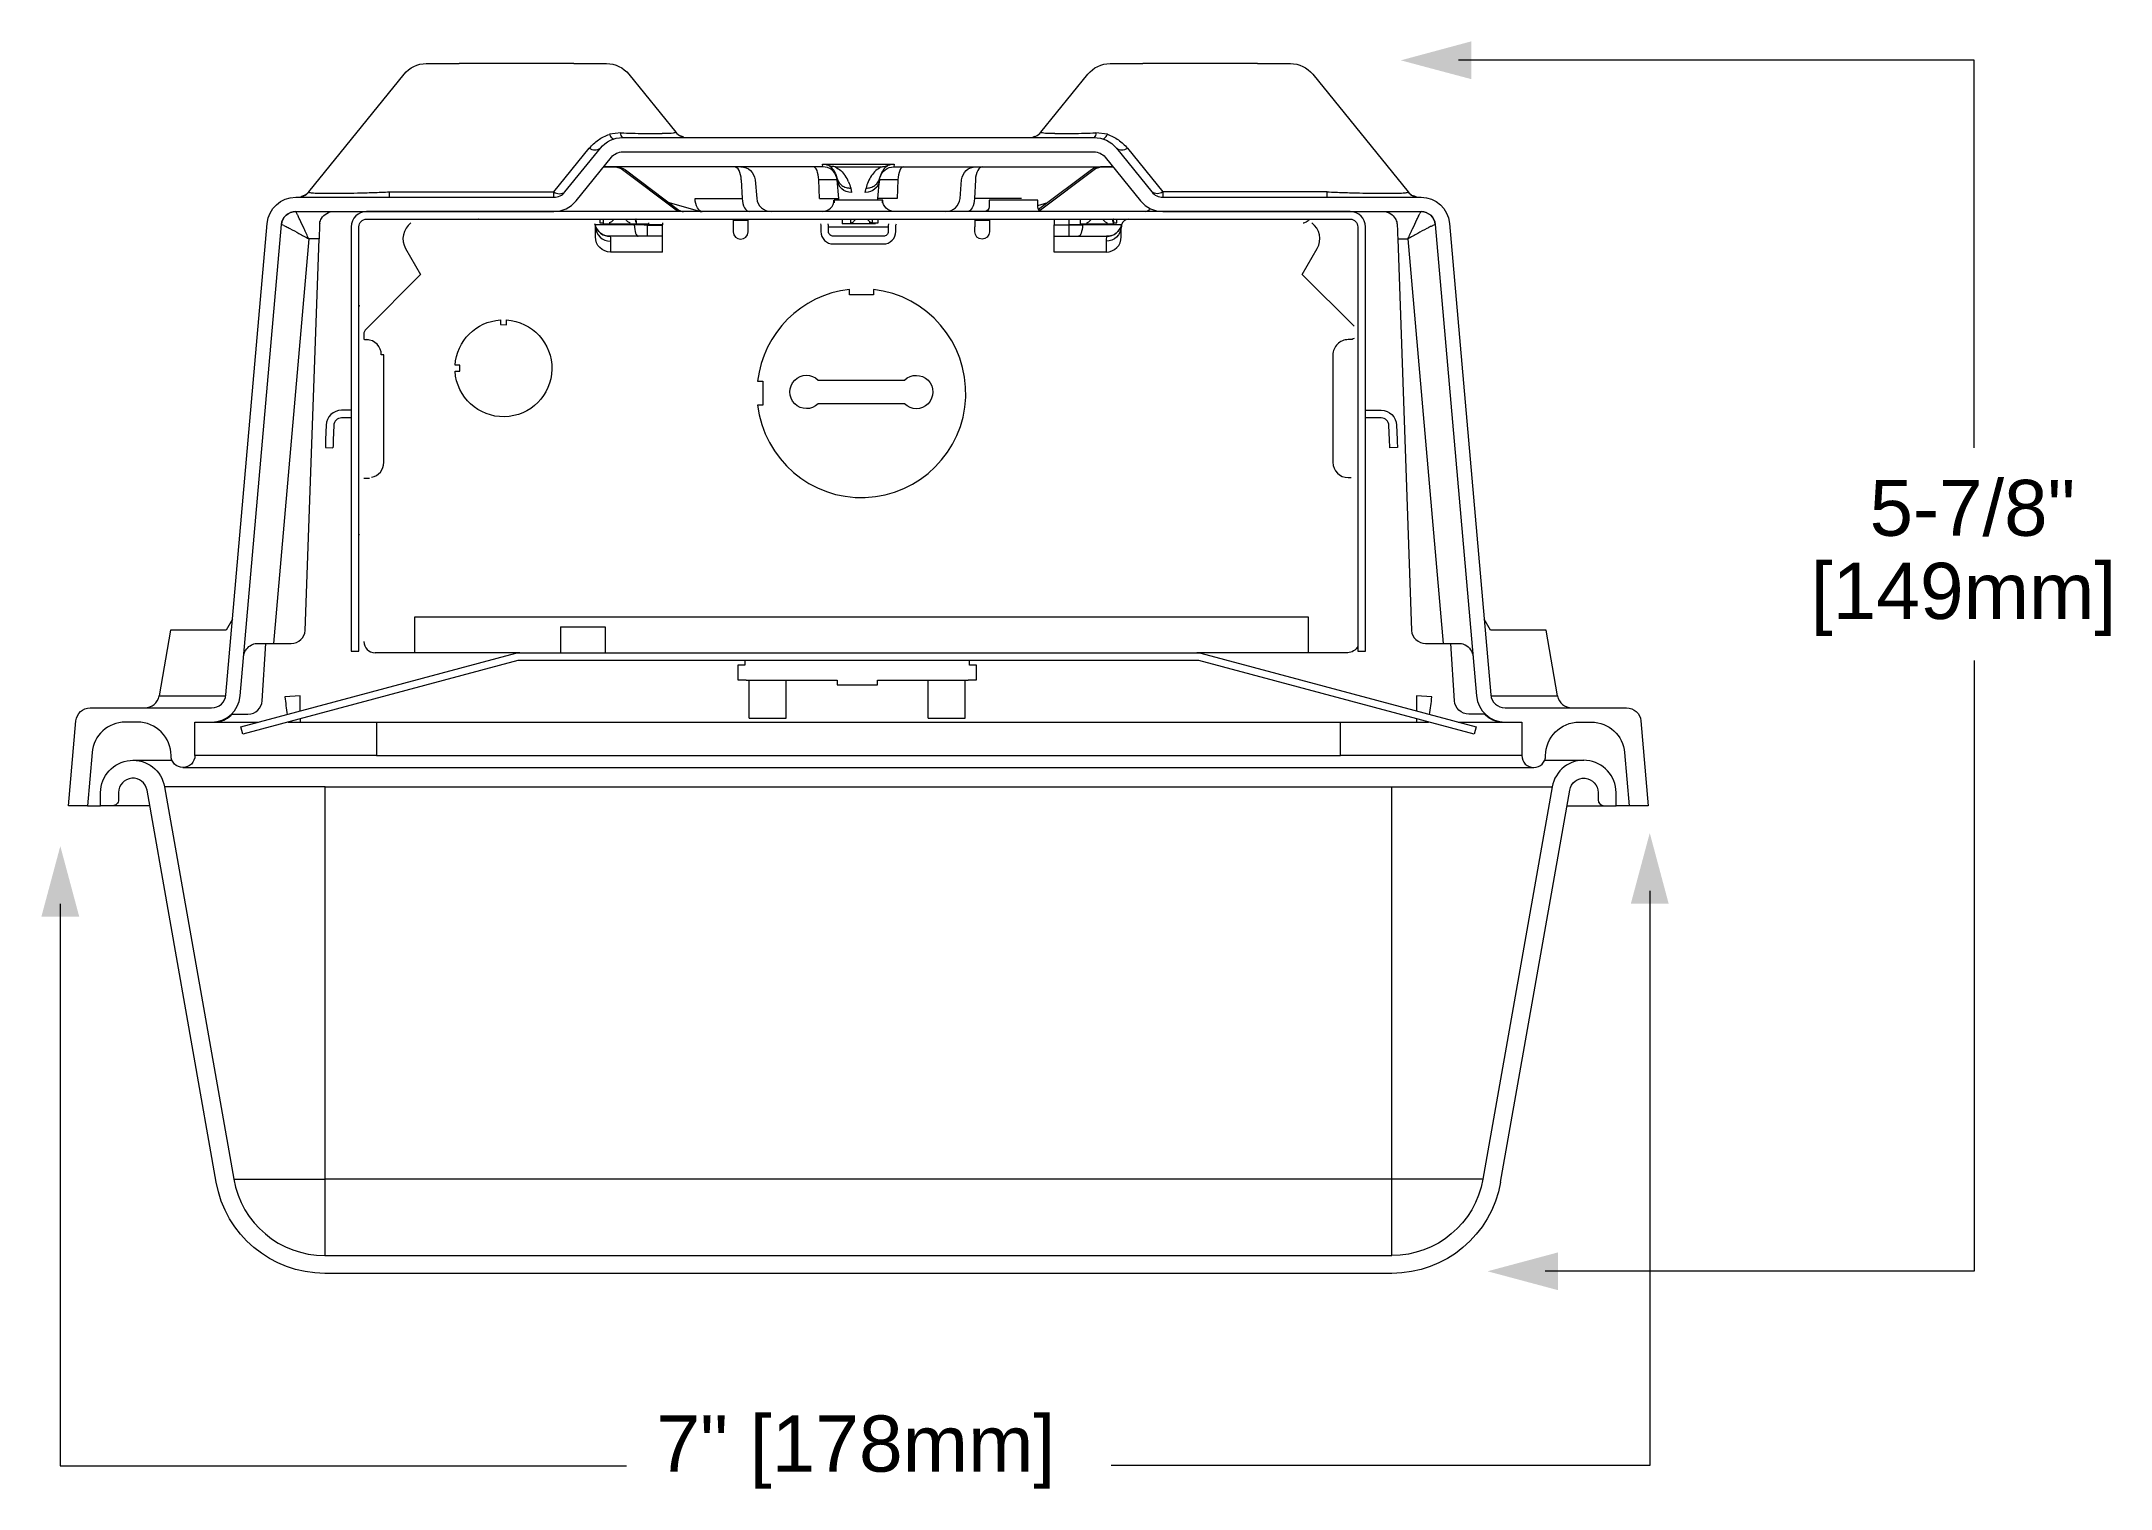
# Model space of a CAD drawing. Header units: millimetres. Extents: x 0.1 to 23.9, y 0 to 16.6.
import ezdxf

# ---------------------------------------------------------------- set-up
doc = ezdxf.new("R2010")
doc.units = ezdxf.units.MM
doc.layers.add('PDF_Geometry', color=7, linetype='Continuous', true_color=0x231f20)
doc.layers.add('PDF_Solid Fills', color=7, linetype='Continuous', true_color=0xffffff)
doc.layers.add('PDF_Text', color=7, linetype='Continuous')
doc.styles.add('PDF UniversLTStd', font='arial.ttf')

msp = doc.modelspace()

# ---------------------------------------------------------------- linework, layer by layer
at = {"layer": 'PDF_Geometry', "lineweight": 9}
for points in [[(3.069, 14.853, 0.226379), (3.197, 14.914), (4.291, 16.265, -0.22597), (4.546, 16.387), (4.572, 16.387), (4.606, 16.387), (4.653, 16.387), (4.71, 16.387), (4.777, 16.387), (4.923, 16.387)], [(6.239, 16.387), (6.385, 16.387), (6.452, 16.387), (6.51, 16.387), (6.556, 16.387), (6.59, 16.387), (6.616, 16.387, -0.226498), (6.871, 16.265), (7.411, 15.599, 0.226276), (7.539, 15.538)], [(11.472, 15.538, 0.226276), (11.599, 15.599), (12.139, 16.265, -0.22597), (12.394, 16.387), (12.421, 16.387), (12.455, 16.387), (12.501, 16.387), (12.558, 16.387), (12.625, 16.387), (12.771, 16.387)], [(14.087, 16.387), (14.234, 16.387), (14.301, 16.387), (14.358, 16.387), (14.404, 16.387), (14.438, 16.387), (14.464, 16.387, -0.22622), (14.72, 16.265), (15.814, 14.914, 0.226379), (15.941, 14.853)], [(1.891, 8.444, -0.999379), (1.617, 8.444, 0.414297), (1.234, 8.828), (1.092, 8.828, 0.388929), (0.71, 8.478), (0.657, 7.869), (0.44, 7.869), (0.525, 8.842, -0.388741), (0.688, 8.992), (2.083, 8.992, 0.388918), (2.247, 9.142), (2.72, 14.553, -0.388733), (3.048, 14.853), (6.01, 14.853, 0.226379), (6.138, 14.914), (6.545, 15.416, -0.226276), (6.8, 15.538), (12.21, 15.538, -0.226447), (12.466, 15.416), (12.872, 14.914, 0.226379), (13, 14.853)], [(6.8, 15.538, -0.213954), (6.78, 15.592), (6.648, 15.575)], [(6.78, 15.592, 0.00347), (7.043, 15.584, 0.003433), (7.157, 15.583, 0.004763), (7.252, 15.583)], [(11.759, 15.583, 0.004677), (11.855, 15.583, 0.004502), (11.968, 15.584, 0.00306), (12.23, 15.592)], [(12.363, 15.575), (12.23, 15.592, -0.209663), (12.21, 15.538)], [(3.048, 14.689, 0.388751), (2.884, 14.539, -0.38892), (3.048, 14.689), (6.01, 14.689, 0.226804), (6.266, 14.811), (6.672, 15.313, -0.226276), (6.8, 15.373), (12.21, 15.373, -0.225777), (12.338, 15.313), (12.744, 14.811, 0.226634), (13, 14.689), (15.963, 14.689, -0.389113), (16.126, 14.539, 0.388409), (15.963, 14.689)], [(6.01, 14.914), (6.417, 15.416, 0.32807), (6.545, 15.416)], [(9.417, 14.956), (9.425, 14.907, -0.390781), (9.262, 15.052), (9.257, 15.077, 0.345908), (9.098, 15.202), (6.582, 15.201), (6.694, 15.201), (6.726, 15.201, -0.161972), (6.831, 15.166), (7.445, 14.706, 0.161539), (7.498, 14.689)], [(7.466, 14.689, -0.16218), (7.414, 14.706), (6.799, 15.166, 0.162292), (6.694, 15.201)], [(8.156, 15.202, -0.388577), (8.32, 15.052), (8.339, 14.839, 0.389065), (8.503, 14.689)], [(9.095, 15.234), (9.915, 15.234), (9.913, 15.202), (12.428, 15.201), (12.316, 15.201), (12.285, 15.201, 0.161012), (12.18, 15.166), (11.574, 14.713)], [(9.098, 15.202), (9.095, 15.234, -0.104345), (9.161, 15.22, 0.016128), (9.182, 15.212, 0.029013), (9.203, 15.207)], [(10.022, 15.202), (10.011, 15.199), (9.999, 15.191), (9.989, 15.178), (9.98, 15.159), (9.972, 15.136), (9.966, 15.111), (9.962, 15.082), (9.96, 15.052), (9.749, 15.052, -0.390058), (9.585, 14.907), (9.593, 14.956)], [(9.727, 14.82), (9.73, 14.839), (9.749, 15.052), (9.753, 15.077, -0.345908), (9.913, 15.202)], [(9.808, 15.207, 0.027657), (9.828, 15.212, 0.016128), (9.849, 15.22, -0.104687), (9.915, 15.234)], [(10.508, 14.689, 0.388577), (10.672, 14.839), (10.69, 15.052, -0.388725), (10.854, 15.202)], [(12.316, 15.201, 0.160806), (12.211, 15.166), (11.596, 14.706)], [(12.466, 15.416, 0.32807), (12.593, 15.416), (13, 14.914, -0.32807), (12.872, 14.914)], [(9.799, 15.177, 0.039682), (9.78, 15.149, 0.046486), (9.765, 15.117)], [(3.156, 14.877, -0.005534), (3.146, 14.872), (3.105, 14.857)], [(3.252, 14.902, 0.011272), (3.332, 14.899, 0.005585), (3.447, 14.898, 0.002785), (3.591, 14.899, 0.002208), (3.757, 14.902, 0.002788), (3.937, 14.907, 0.001692), (4.123, 14.914)], [(6.01, 14.853), (6.01, 14.914, 0.32807), (6.138, 14.914)], [(7.332, 14.791), (7.668, 14.695, 0.069799), (7.713, 14.689), (7.698, 14.692), (7.683, 14.7), (7.67, 14.714), (7.658, 14.732), (7.647, 14.754), (7.639, 14.78), (7.634, 14.809), (7.631, 14.839), (8.171, 14.839)], [(9.916, 14.689, -0.414205), (9.785, 14.82), (9.226, 14.82), (9.226, 14.79)], [(11.619, 14.689, -0.413934), (11.565, 14.743), (11.565, 14.82), (11.006, 14.82), (11.006, 14.743, -0.41291), (10.951, 14.689)], [(14.887, 14.853), (14.887, 14.914), (13, 14.914), (13, 14.853), (15.963, 14.853, -0.388845), (16.29, 14.553), (16.764, 9.142, 0.389111), (16.927, 8.992), (18.322, 8.992, -0.389305), (18.486, 8.842), (18.57, 7.869)], [(14.887, 14.914, 0.001662), (15.074, 14.907, 0.002749), (15.255, 14.902, 0.002883), (15.421, 14.899, 0.003588), (15.565, 14.898, 0.004595), (15.679, 14.899, 0.009999), (15.759, 14.902)], [(15.855, 14.877, 0.005534), (15.865, 14.872), (15.906, 14.857), (15.875, 14.869)], [(3.973, 8.828), (3.973, 8.444), (1.891, 8.444), (1.891, 8.828), (2.083, 8.828, 0.388829), (2.411, 9.128), (2.884, 14.539)], [(2.45, 9.582), (2.45, 9.582, -0.145436), (2.485, 9.669, -0.107705), (2.54, 9.714, -0.095846), (2.597, 9.731, -0.006793), (2.614, 9.732), (2.792, 9.732), (2.995, 9.732, 0.388918), (3.158, 9.881), (3.315, 14.374), (3.198, 14.374, 0.000678), (3.144, 14.491, 0.002871), (3.094, 14.597, -0.001969), (3.074, 14.638, -0.001817), (3.06, 14.667)], [(2.91, 14.529, -0.006984), (2.94, 14.515, -0.004891), (2.981, 14.494, -0.005377), (3.085, 14.437, -0.002832), (3.198, 14.374), (2.792, 9.732)], [(3.323, 14.555, -0.098557), (3.344, 14.61, -0.259031), (3.485, 14.689), (3.484, 14.689)], [(4.37, 14.557, 0.381456), (4.309, 14.264), (4.481, 13.966), (3.855, 13.34, 0.199225), (3.829, 13.278), (3.828, 13.224), (3.839, 13.221, 0.05694), (3.861, 13.218), (3.883, 13.218)], [(7.259, 14.557), (7.259, 14.536), (7.087, 14.536, 0.002933), (6.932, 14.535), (6.762, 14.535), (6.619, 14.535), (6.522, 14.535), (6.484, 14.535), (6.481, 14.546)], [(7.087, 14.536), (7.087, 14.534, -0.005136), (6.932, 14.535), (6.934, 14.508), (6.938, 14.483), (6.942, 14.46), (6.948, 14.441), (6.955, 14.425), (6.962, 14.413), (6.969, 14.406), (6.977, 14.404), (6.856, 14.404), (6.752, 14.404), (6.681, 14.404), (6.654, 14.404, -0.341904), (6.484, 14.535, 0.361269), (6.656, 14.404, -0.052899), (6.662, 14.349), (6.662, 14.223)], [(7.259, 14.223), (6.662, 14.223, -0.414112), (6.487, 14.398), (6.487, 14.514, 0.413559), (6.662, 14.349)], [(6.575, 14.546), (6.957, 14.546, 0.021135), (6.958, 14.557), (6.954, 14.601), (6.954, 14.6), (6.953, 14.6), (6.952, 14.599)], [(8.069, 14.601), (8.069, 14.456, 0.99993), (8.239, 14.456), (8.239, 14.472)], [(9.069, 14.546), (9.074, 14.531), (9.075, 14.513), (9.075, 14.459, 0.414132), (9.218, 14.316), (9.793, 14.316, 0.414308), (9.935, 14.459), (9.935, 14.513), (9.937, 14.531), (9.942, 14.546)], [(11.01, 14.601), (11.01, 14.456, -0.99993), (10.841, 14.456), (10.841, 14.472), (10.841, 14.513)], [(11.751, 14.601), (11.751, 14.536), (11.923, 14.536, 0.005136), (12.079, 14.535), (12.076, 14.508), (12.072, 14.483), (12.068, 14.46), (12.062, 14.441), (12.056, 14.425), (12.049, 14.413), (12.041, 14.406), (12.033, 14.404), (12.154, 14.404), (12.258, 14.404), (12.329, 14.404), (12.356, 14.404, 0.341904), (12.526, 14.535, -0.360754), (12.354, 14.404, 0.052687), (12.348, 14.349), (12.348, 14.223), (11.751, 14.223)], [(12.611, 14.601, 0.342224), (12.526, 14.535), (12.489, 14.535), (12.392, 14.535), (12.248, 14.535), (12.079, 14.535, 0.002216), (11.924, 14.536), (11.924, 14.601)], [(12.052, 14.546), (12.434, 14.546, 0.014129), (12.429, 14.557), (12.436, 14.557), (12.432, 14.601), (12.431, 14.6), (12.43, 14.6), (12.429, 14.599)], [(12.348, 14.223, 0.413936), (12.523, 14.398), (12.523, 14.514, -0.41405), (12.348, 14.349)], [(15.194, 13.371), (14.599, 13.966), (14.771, 14.264, 0.381822), (14.71, 14.557)], [(16.126, 14.539), (16.6, 9.128, 0.388659), (16.927, 8.828), (17.119, 8.828), (17.119, 8.444), (15.037, 8.444)], [(15.525, 14.689), (15.526, 14.689, -0.147594), (15.617, 14.661, -0.106148), (15.666, 14.61, -0.096789), (15.687, 14.555, -0.023015), (15.69, 14.53), (15.691, 14.481), (15.693, 14.429), (15.695, 14.374), (15.812, 14.374), (16.218, 9.732), (16.396, 9.732, -0.006566), (16.413, 9.731, -0.096394), (16.471, 9.714, -0.258179), (16.56, 9.582), (16.56, 9.582)], [(16.1, 14.529, 0.006984), (16.071, 14.515, 0.004957), (16.029, 14.494, 0.005348), (15.925, 14.437, 0.002832), (15.812, 14.374, -0.001088), (15.866, 14.491, 0.00014), (15.916, 14.597, -0.002652), (15.936, 14.638, -0.006389), (15.95, 14.667)], [(15.695, 14.374), (15.852, 9.881, 0.388725), (16.016, 9.732), (16.218, 9.732)], [(3.917, 11.638, 0.359074), (4.059, 11.81), (4.059, 13.043), (4.03, 13.043, 0.414171), (3.861, 13.218)], [(15.194, 13.23), (15.185, 13.226), (15.172, 13.221, -0.056311), (15.15, 13.218), (15.127, 13.218, 0.414432), (14.951, 13.043), (14.951, 11.81, 0.414112), (15.127, 11.635), (15.15, 11.635, -0.034903), (15.162, 11.634)], [(3.685, 12.407), (3.575, 12.407, 0.404314), (3.397, 12.236), (3.391, 12.071), (3.39, 12.053), (3.39, 12.036), (3.389, 12.021), (3.389, 12.007), (3.388, 11.996), (3.388, 11.987), (3.388, 11.982), (3.388, 11.98)], [(15.325, 12.407), (15.505, 12.407, -0.403999), (15.683, 12.236), (15.688, 12.071), (15.689, 12.053), (15.69, 12.036), (15.69, 12.021), (15.691, 12.007), (15.691, 11.996), (15.691, 11.987), (15.692, 11.982), (15.692, 11.98), (15.604, 11.977), (15.604, 11.979), (15.604, 11.984), (15.604, 11.993), (15.603, 12.004), (15.603, 12.018), (15.602, 12.033), (15.602, 12.05), (15.601, 12.068), (15.595, 12.232, 0.404306), (15.505, 12.32), (15.325, 12.32)], [(3.685, 12.32), (3.575, 12.32, 0.403686), (3.484, 12.232), (3.478, 12.068), (3.478, 12.05), (3.477, 12.033), (3.477, 12.018), (3.476, 12.004), (3.476, 11.993), (3.475, 11.984), (3.475, 11.979), (3.475, 11.977)], [(2.312, 8.92), (2.5, 8.92, 0.395592), (2.664, 9.074), (2.705, 9.731)], [(15.237, 9.698, -0.28897), (15.121, 9.625), (14.667, 9.625), (13.391, 9.625)], [(16.699, 8.92), (16.511, 8.92, -0.396125), (16.347, 9.074), (16.305, 9.731)], [(1.317, 8.992, 0.36444), (1.479, 9.128), (2.245, 9.128)], [(3.1, 8.956), (3.1, 9.128), (2.923, 9.118, 0.002651), (2.949, 8.915)], [(16.061, 8.915, 0.002794), (16.088, 9.117), (15.91, 9.128), (15.91, 8.956)], [(16.765, 9.128), (17.531, 9.128, 0.364099), (17.693, 8.992)], [(2.083, 8.828), (2.153, 8.828, 0.14832), (2.319, 8.92)], [(16.388, 8.828), (16.47, 8.828), (16.68, 8.828), (16.857, 8.828, -0.147705), (16.691, 8.92)], [(17.119, 8.444, 0.999379), (17.393, 8.444, -0.414297), (17.776, 8.828), (17.918, 8.828, -0.388846), (18.3, 8.478), (18.353, 7.869), (18.201, 7.869)], [(0.657, 7.869), (0.809, 7.869), (0.809, 8.02, -0.916388), (1.543, 8.084)], [(17.638, 7.869), (18.064, 7.869), (18.201, 7.869), (18.201, 8.02, 0.916243), (17.467, 8.084)], [(16.876, 3.547, -0.363942), (15.629, 2.501), (3.381, 2.501, -0.364031), (2.135, 3.547), (1.341, 8.048, 0.916034), (1.015, 8.02), (1.015, 7.937, -0.414301), (0.946, 7.869)], [(16.673, 3.582), (15.626, 3.582), (15.626, 8.084), (17.467, 8.084), (16.673, 3.582, -0.363941), (15.629, 2.706)], [(16.876, 3.547), (17.669, 8.048, -0.916299), (17.995, 8.02), (17.995, 7.937, 0.413483), (18.064, 7.869)]]:
    msp.add_lwpolyline(points, format="xyb", dxfattribs=at)
for points in [[(6.239, 16.387), (4.923, 16.387)], [(14.087, 16.387), (12.771, 16.387)], [(4.312, 16.281), (4.312, 16.279)], [(6.85, 16.279), (6.85, 16.281)], [(12.16, 16.281), (12.161, 16.279)], [(14.698, 16.279), (14.698, 16.281)], [(6.648, 15.575), (6.655, 15.562), (6.662, 15.55), (6.669, 15.54), (6.676, 15.533), (6.682, 15.527), (6.688, 15.523), (6.694, 15.521), (6.698, 15.522)], [(7.503, 15.542), (7.463, 15.557)], [(11.527, 15.549), (11.507, 15.542)], [(12.312, 15.522), (12.317, 15.521), (12.322, 15.523), (12.328, 15.527), (12.334, 15.533), (12.341, 15.541), (12.348, 15.55), (12.355, 15.562), (12.363, 15.575)], [(8.162, 15.052), (8.159, 15.082), (8.154, 15.111), (8.146, 15.136), (8.136, 15.159), (8.124, 15.178), (8.11, 15.191), (8.095, 15.199), (8.08, 15.202)], [(9.051, 15.052), (9.049, 15.082), (9.045, 15.111), (9.038, 15.136), (9.031, 15.159), (9.021, 15.178), (9.011, 15.191), (9, 15.199), (8.988, 15.202)], [(9.244, 15.202), (9.766, 15.202)], [(10.93, 15.202), (10.915, 15.199), (10.9, 15.191), (10.887, 15.178), (10.875, 15.159), (10.864, 15.136), (10.856, 15.111), (10.851, 15.082), (10.848, 15.052), (10.839, 14.839)], [(8.162, 15.052), (8.171, 14.839), (8.174, 14.809), (8.18, 14.78), (8.187, 14.754), (8.198, 14.732), (8.21, 14.714), (8.224, 14.7), (8.238, 14.692), (8.253, 14.689)], [(9.262, 15.052), (9.051, 15.052)], [(9.058, 14.839), (9.051, 15.052)], [(9.058, 14.839), (9.28, 14.839), (9.262, 15.052)], [(9.96, 15.052), (9.952, 14.839)], [(3.135, 14.869), (3.105, 14.857)], [(4.123, 14.853), (4.123, 14.914), (6.01, 14.914)], [(9.283, 14.82), (9.28, 14.839)], [(9.952, 14.839), (9.73, 14.839)], [(9.784, 14.79), (9.784, 14.82)], [(11.379, 14.839), (10.839, 14.839), (10.836, 14.809), (10.831, 14.78), (10.823, 14.754), (10.813, 14.732), (10.8, 14.714), (10.787, 14.7), (10.772, 14.692), (10.757, 14.689)], [(11.565, 14.758), (11.678, 14.791)], [(3.321, 14.53), (3.319, 14.481), (3.317, 14.429), (3.315, 14.374)], [(5.144, 14.6), (5.145, 14.601)], [(6.538, 14.601), (6.538, 14.557), (6.575, 14.557)], [(6.575, 14.601), (6.575, 14.546)], [(6.952, 14.572), (6.952, 14.599)], [(6.952, 14.557), (6.958, 14.557)], [(6.962, 14.546), (6.957, 14.546)], [(6.965, 14.546), (7.102, 14.546), (7.102, 14.557)], [(7.087, 14.404), (7.087, 14.534), (7.259, 14.534)], [(7.259, 14.404), (7.259, 14.534), (7.259, 14.536)], [(8.239, 14.586), (8.069, 14.586)], [(8.239, 14.472), (8.239, 14.513), (8.239, 14.601)], [(9.318, 14.601), (9.318, 14.546)], [(9.701, 14.546), (9.318, 14.546)], [(9.42, 14.557), (9.42, 14.601)], [(9.664, 14.601), (9.664, 14.557), (9.629, 14.557)], [(9.664, 14.557), (9.733, 14.557), (9.733, 14.601)], [(10.841, 14.601), (10.841, 14.513)], [(11.01, 14.586), (10.841, 14.586)], [(11.596, 14.706), (11.59, 14.702), (11.587, 14.7)], [(11.751, 14.404), (11.751, 14.534), (11.751, 14.536)], [(11.924, 14.404), (11.924, 14.534), (11.751, 14.534)], [(11.924, 14.536), (11.924, 14.534)], [(12.052, 14.601), (12.052, 14.546)], [(12.429, 14.572), (12.429, 14.599)], [(12.434, 14.557), (12.472, 14.557), (12.472, 14.601)], [(12.439, 14.546), (12.434, 14.546)], [(7.087, 14.404), (6.977, 14.404)], [(7.259, 14.223), (7.259, 14.404), (7.087, 14.404)], [(11.751, 14.223), (11.751, 14.404), (11.923, 14.404)], [(11.924, 14.404), (12.033, 14.404)], [(3.773, 13.614), (3.775, 13.609), (3.777, 13.603), (3.78, 13.597)], [(3.388, 11.98), (3.475, 11.977)], [(3.828, 11.629), (3.896, 11.629)], [(3.773, 10.97), (3.775, 10.976), (3.777, 10.982), (3.78, 10.987)], [(2.323, 10.011), (2.249, 9.882)], [(4.413, 9.8), (4.413, 10.036)], [(4.413, 10.035), (14.667, 10.035)], [(14.667, 10.035), (14.667, 9.8)], [(16.762, 9.882), (16.687, 10.011)], [(1.612, 9.882), (1.479, 9.128)], [(2.249, 9.882), (1.612, 9.882)], [(4.413, 9.625), (4.413, 9.8)], [(6.087, 9.923), (6.087, 9.872), (6.087, 9.625)], [(6.087, 9.923), (6.6, 9.923)], [(6.6, 9.923), (6.6, 9.872)], [(6.6, 9.872), (6.6, 9.625)], [(14.667, 9.8), (14.667, 9.625)], [(17.398, 9.882), (16.762, 9.882)], [(17.531, 9.128), (17.398, 9.882)], [(5.62, 9.625), (4.413, 9.625), (3.958, 9.625)], [(10.779, 9.537), (8.204, 9.537), (8.204, 9.482)], [(10.861, 9.482), (10.779, 9.482), (10.779, 9.537)], [(8.204, 9.482), (8.122, 9.482), (8.122, 9.312)], [(8.122, 9.312), (8.218, 9.312)], [(8.218, 9.312), (8.218, 9.31)], [(8.218, 9.31), (9.26, 9.31), (9.26, 9.255)], [(8.251, 8.872), (8.251, 9.31)], [(8.251, 8.872), (8.675, 8.872), (8.675, 9.31)], [(9.26, 9.255), (9.723, 9.255), (9.723, 9.31)], [(9.723, 9.31), (10.765, 9.31), (10.765, 9.312)], [(10.308, 8.872), (10.732, 8.872), (10.732, 9.31)], [(10.308, 8.872), (10.308, 9.31)], [(10.765, 9.312), (10.861, 9.312)], [(10.861, 9.312), (10.861, 9.482)], [(2.153, 8.828), (2.293, 8.828), (2.463, 8.828), (2.622, 8.828)], [(2.962, 8.828), (3.1, 8.828)], [(3.1, 8.865), (3.1, 8.828), (15.91, 8.828)], [(3.973, 8.444), (15.038, 8.444), (15.038, 8.828)], [(15.91, 8.865), (15.91, 8.828), (16.048, 8.828)], [(16.857, 8.828), (16.927, 8.828)], [(1.629, 8.389), (1.179, 8.389)], [(17.831, 8.389), (17.381, 8.389)], [(1.754, 8.307), (3.973, 8.307)], [(3.384, 8.084), (15.626, 8.084)], [(3.973, 8.307), (15.038, 8.307)], [(15.038, 8.307), (17.256, 8.307)], [(1.373, 7.869), (0.946, 7.869), (0.809, 7.869)], [(18.57, 7.869), (18.353, 7.869)], [(2.337, 3.582), (3.384, 3.582)], [(3.384, 2.706), (3.384, 3.583)]]:
    msp.add_lwpolyline(points, dxfattribs=at)
at = {"layer": 'PDF_Geometry', "color": 7, "lineweight": 18}
for points in [[(22.312, 11.977), (22.312, 16.425), (16.392, 16.425)], [(22.312, 9.536), (22.312, 2.525), (17.388, 2.525)], [(18.588, 6.893), (18.588, 0.294), (12.406, 0.294)], [(0.346, 6.744), (0.346, 0.291), (6.843, 0.291)]]:
    msp.add_lwpolyline(points, dxfattribs=at)
at = {"layer": 'PDF_Geometry', "lineweight": 9}
for points in [[(15.237, 9.641), (15.325, 9.641), (15.325, 14.513, 0.414146), (15.15, 14.689), (3.861, 14.689, 0.413969), (3.685, 14.513), (3.685, 9.641), (3.773, 9.641), (3.773, 14.513, -0.414322), (3.861, 14.601), (15.15, 14.601, -0.414676), (15.237, 14.513)], [(9.848, 14.459, -0.41485), (9.793, 14.404), (9.218, 14.404, -0.414392), (9.163, 14.459), (9.163, 14.513), (9.848, 14.513)], [(8.349, 12.741), (8.41, 12.741), (8.41, 12.468), (8.349, 12.468, 2.070532), (9.677, 13.795), (9.677, 13.734), (9.403, 13.734), (9.403, 13.795, 0.348628)], [(5.397, 13.444), (5.397, 13.391), (5.466, 13.39), (5.466, 13.444, -2.21897), (4.877, 12.855), (4.93, 12.855), (4.93, 12.924), (4.877, 12.924, -0.378658)], [(10.035, 12.481), (9.044, 12.481, -2.380515), (9.044, 12.754), (10.036, 12.754, -2.380516)], [(13.391, 9.537), (5.62, 9.537, 0.06433), (5.597, 9.534), (2.439, 8.688), (2.416, 8.773), (5.574, 9.619, -0.06433), (5.62, 9.625), (13.391, 9.625, -0.06401), (13.436, 9.619), (16.594, 8.773), (16.571, 8.688), (13.413, 9.534, 0.063692)], [(3.384, 8.084), (1.543, 8.084), (2.337, 3.582, 0.363963), (3.381, 2.706), (15.626, 2.706), (15.626, 3.582), (3.384, 3.582)]]:
    msp.add_lwpolyline(points, format="xyb", close=True, dxfattribs=at)
for centre, radius, start, end in [((9.03, 15.034), 0.232, 23.3382, 33.7855), ((9.41, 15.112), 0.155, 232.4195, 253.0698), ((9.018, 14.867), 0.409, 23.6881, 34.8397), ((9.983, 14.872), 0.399, 145.0194, 156.4529), ((9.094, 14.82), 0.131, 269.9592, 0.0408), ((12.8, 14.744), 0.055, 270.0389, 339.3168), ((6.403, 14.514), 0.0844, 359.7474, 12.3191), ((8.988, 14.513), 0.175, 359.9999, 10.8563), ((10.023, 14.513), 0.175, 169.1437, 180.0001), ((12.609, 14.514), 0.0853, 167.7535, 180.1799), ((3.958, 9.753), 0.129, 179.9917, 269.9417)]:
    msp.add_arc(centre, radius, start, end, dxfattribs=at)
for points in [[(4.315, 16.292), (4.313, 16.289), (4.311, 16.287), (4.311, 16.285)], [(4.311, 16.285), (4.311, 16.284), (4.311, 16.284), (4.311, 16.283)], [(6.851, 16.285), (6.852, 16.287), (6.85, 16.289), (6.847, 16.292)], [(6.851, 16.284), (6.851, 16.284), (6.851, 16.285), (6.851, 16.285)], [(12.163, 16.292), (12.161, 16.289), (12.159, 16.287), (12.159, 16.285)], [(12.159, 16.285), (12.159, 16.284), (12.159, 16.284), (12.159, 16.283)], [(14.699, 16.285), (14.7, 16.287), (14.698, 16.289), (14.696, 16.292)], [(14.699, 16.284), (14.699, 16.284), (14.699, 16.285), (14.699, 16.285)], [(6.417, 15.416), (6.449, 15.45), (6.481, 15.485), (6.521, 15.512)], [(6.521, 15.512), (6.558, 15.537), (6.603, 15.556), (6.648, 15.574)], [(7.378, 15.588), (7.354, 15.585), (7.31, 15.583), (7.252, 15.583)], [(7.411, 15.599), (7.407, 15.595), (7.402, 15.591), (7.378, 15.588)], [(11.633, 15.588), (11.608, 15.591), (11.604, 15.595), (11.599, 15.599)], [(11.759, 15.583), (11.701, 15.583), (11.657, 15.585), (11.633, 15.588)], [(12.363, 15.575), (12.407, 15.556), (12.452, 15.537), (12.489, 15.512)], [(12.489, 15.512), (12.53, 15.485), (12.562, 15.45), (12.593, 15.416)], [(9.161, 15.22), (9.173, 15.212), (9.184, 15.205), (9.193, 15.197)], [(9.244, 15.202), (9.23, 15.203), (9.216, 15.204), (9.203, 15.207)], [(9.244, 15.202), (9.265, 15.188), (9.286, 15.173), (9.303, 15.159)], [(9.766, 15.202), (9.745, 15.188), (9.724, 15.173), (9.707, 15.159)], [(9.766, 15.202), (9.78, 15.203), (9.794, 15.204), (9.808, 15.207)], [(9.799, 15.177), (9.806, 15.186), (9.813, 15.194), (9.823, 15.202)], [(9.823, 15.202), (9.831, 15.208), (9.84, 15.214), (9.849, 15.22)], [(9.193, 15.197), (9.206, 15.185), (9.215, 15.174), (9.222, 15.162)], [(9.242, 15.125), (9.249, 15.109), (9.253, 15.093), (9.257, 15.077)], [(9.257, 15.077), (9.263, 15.061), (9.269, 15.044), (9.278, 15.03)], [(9.278, 15.03), (9.287, 15.014), (9.301, 15.001), (9.315, 14.989)], [(9.303, 15.159), (9.325, 15.14), (9.341, 15.12), (9.354, 15.101)], [(9.365, 14.964), (9.382, 14.959), (9.399, 14.958), (9.417, 14.956)], [(9.393, 15.031), (9.403, 15.006), (9.41, 14.981), (9.417, 14.956)], [(9.618, 15.031), (9.607, 15.006), (9.6, 14.981), (9.593, 14.956)], [(9.593, 14.956), (9.611, 14.958), (9.629, 14.959), (9.646, 14.964)], [(9.646, 14.964), (9.663, 14.969), (9.68, 14.978), (9.695, 14.989)], [(9.707, 15.159), (9.685, 15.14), (9.67, 15.12), (9.657, 15.101)], [(9.695, 14.989), (9.71, 15.001), (9.723, 15.014), (9.732, 15.03)], [(9.732, 15.03), (9.741, 15.044), (9.747, 15.06), (9.753, 15.077)], [(9.753, 15.077), (9.756, 15.09), (9.76, 15.103), (9.765, 15.117)], [(3.197, 14.911), (3.184, 14.897), (3.172, 14.884), (3.156, 14.877)], [(3.197, 14.914), (3.198, 14.912), (3.199, 14.909), (3.207, 14.907)], [(3.207, 14.907), (3.215, 14.905), (3.231, 14.903), (3.252, 14.902)], [(15.759, 14.902), (15.78, 14.903), (15.795, 14.905), (15.804, 14.907)], [(15.804, 14.907), (15.812, 14.909), (15.813, 14.912), (15.814, 14.914)], [(15.855, 14.877), (15.839, 14.884), (15.826, 14.897), (15.813, 14.91)], [(2.91, 14.529), (2.896, 14.536), (2.89, 14.537), (2.884, 14.539)], [(3.06, 14.667), (3.053, 14.68), (3.051, 14.684), (3.048, 14.689)], [(3.323, 14.555), (3.322, 14.547), (3.321, 14.539), (3.321, 14.53)], [(4.974, 14.601), (4.976, 14.601), (4.977, 14.6), (4.978, 14.6)], [(5.144, 14.6), (5.143, 14.6), (5.141, 14.601), (5.14, 14.601)], [(6.658, 14.561), (6.653, 14.559), (6.649, 14.558), (6.644, 14.557)], [(6.673, 14.571), (6.668, 14.566), (6.662, 14.563), (6.658, 14.561)], [(6.702, 14.601), (6.692, 14.59), (6.682, 14.579), (6.673, 14.571)], [(6.86, 14.571), (6.851, 14.579), (6.841, 14.59), (6.831, 14.601)], [(6.875, 14.561), (6.871, 14.563), (6.865, 14.566), (6.86, 14.571)], [(6.888, 14.557), (6.884, 14.558), (6.88, 14.559), (6.875, 14.561)], [(6.954, 14.562), (6.952, 14.575), (6.948, 14.588), (6.944, 14.601)], [(9.42, 14.557), (9.424, 14.558), (9.428, 14.559), (9.433, 14.561)], [(9.433, 14.561), (9.437, 14.563), (9.443, 14.566), (9.448, 14.571)], [(9.448, 14.571), (9.457, 14.579), (9.467, 14.59), (9.477, 14.601)], [(9.606, 14.601), (9.616, 14.59), (9.626, 14.579), (9.635, 14.571)], [(9.635, 14.571), (9.64, 14.566), (9.646, 14.563), (9.65, 14.561)], [(9.65, 14.561), (9.655, 14.559), (9.659, 14.558), (9.664, 14.557)], [(12.122, 14.557), (12.126, 14.558), (12.13, 14.559), (12.135, 14.561)], [(12.135, 14.561), (12.14, 14.563), (12.145, 14.566), (12.15, 14.571)], [(12.15, 14.571), (12.159, 14.579), (12.169, 14.59), (12.179, 14.601)], [(12.308, 14.601), (12.318, 14.59), (12.328, 14.579), (12.337, 14.571)], [(12.337, 14.571), (12.343, 14.566), (12.348, 14.563), (12.353, 14.561)], [(12.353, 14.561), (12.357, 14.559), (12.362, 14.558), (12.366, 14.557)], [(12.432, 14.562), (12.43, 14.575), (12.425, 14.588), (12.421, 14.601)], [(14.609, 14.557), (14.621, 14.56), (14.634, 14.563), (14.647, 14.571)], [(14.647, 14.571), (14.659, 14.578), (14.673, 14.59), (14.686, 14.601)], [(15.963, 14.689), (15.96, 14.684), (15.957, 14.68), (15.95, 14.667)], [(16.126, 14.539), (16.12, 14.537), (16.115, 14.536), (16.1, 14.529)]]:
    msp.add_open_spline(points, degree=3, dxfattribs=at)
at = {"layer": 'PDF_Solid Fills', "color": 7, "transparency": 33554559}
for points in [[(15.731, 16.424), (16.54, 16.208), (16.54, 16.642)], [(0.129, 6.596), (0.346, 7.405), (0.563, 6.596)], [(18.371, 6.745), (18.588, 7.555), (18.805, 6.745)], [(17.536, 2.742), (16.726, 2.525), (17.536, 2.308)]]:
    msp.add_solid(points, dxfattribs=at)

# ---------------------------------------------------------------- texts
at = {"layer": 'PDF_Text', "attachment_point": 4, "style": 'PDF UniversLTStd'}
for s, insert, char_height in [('5-7/8"', (21.111, 11.283), 0.6415), ('[149mm]', (20.436, 10.237), 0.6452), ('7" [178mm]', (7.188, 0.45), 0.6452)]:
    msp.add_mtext(s, dxfattribs=dict(at, insert=insert, char_height=char_height))

doc.saveas('drawing.dxf')
